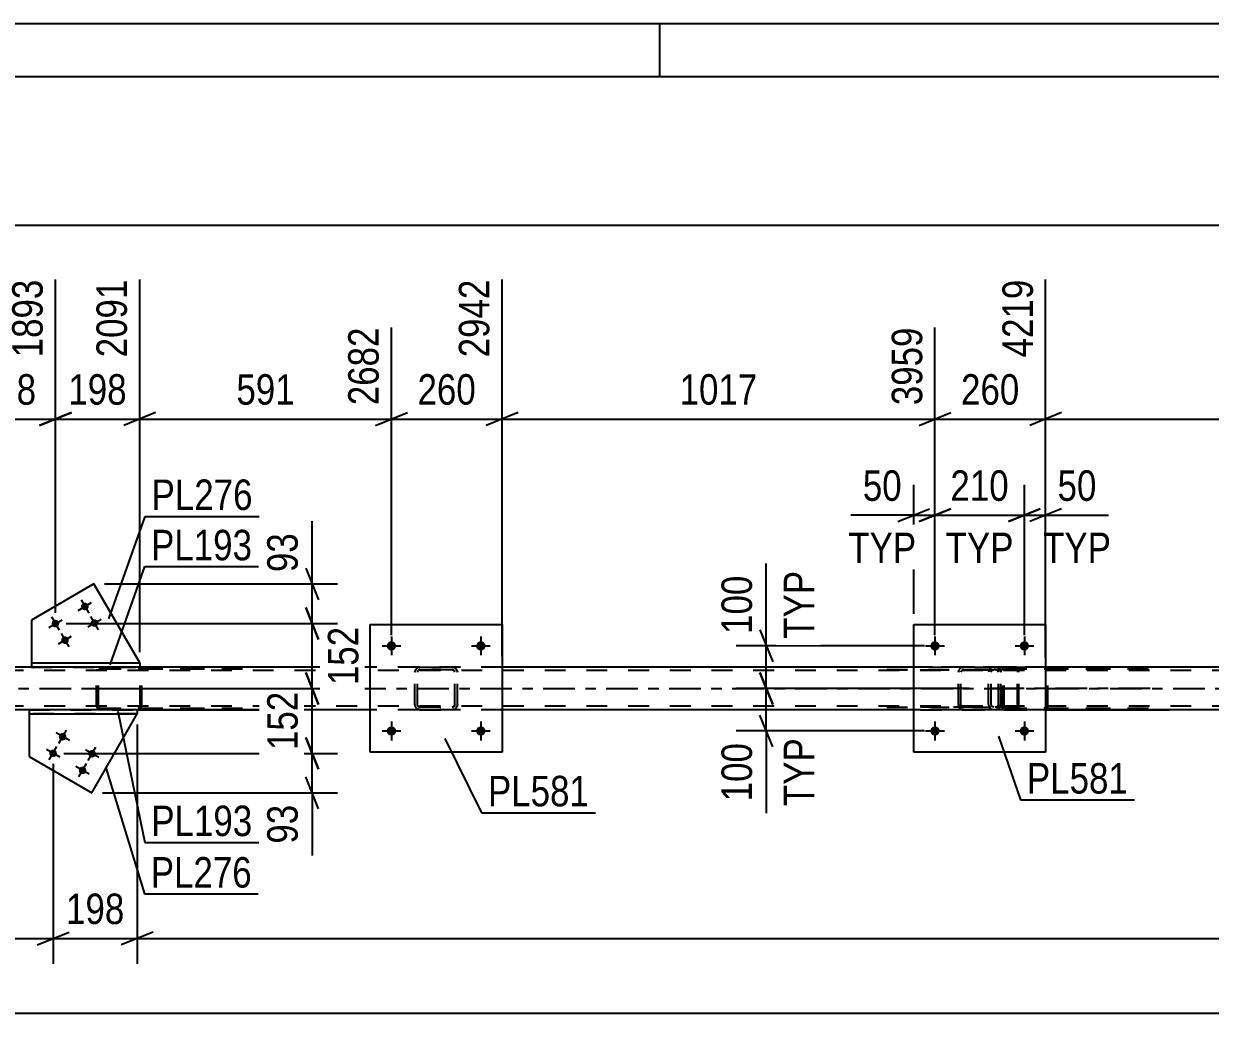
# Model space of a CAD drawing. Header units: millimetres. Extents: x -87 to 754, y -430 to 164.
# Drawn here: x 63.8 to 175.3, y 71.4 to 164.4 of the extents above; entities that cross this region are included whole.
import ezdxf

# ---------------------------------------------------------------- set-up
doc = ezdxf.new("R2010")
doc.units = ezdxf.units.MM
doc.linetypes.add('DXK_LINE_DOT2', pattern=[3.9198, 1.9599, -1.9599])
doc.linetypes.add('DXK_LINE_DOT3', pattern=[5.9187, 2.979, -0.9799, 0.9799, -0.9799])
doc.styles.add('Arial Narrow', font='ARIALN.TTF', dxfattribs={"height": 0.2})

# ---------------------------------------------------------------- blocks, each defined once
blk = doc.blocks.new('Unknown-814185698-1133')
at = {"color": 5, "linetype": 'Continuous'}
for p, q in [((753.57, 164.39), (-87.43, 164.39)), ((123.57, 159.39), (123.57, 164.39)), ((748.57, 159.39), (-82.43, 159.39))]:
    blk.add_line(p, q, dxfattribs=at)
blk = doc.blocks.new('Part-814185698-2680 - 2658')
at = {"color": 2, "linetype": 'Continuous'}
for p, q in [((96.35, 95.9), (96.35, 107.9)), ((96.35, 107.9), (108.75, 107.9)), ((108.75, 107.9), (108.75, 95.9)), ((108.75, 95.9), (96.35, 95.9))]:
    blk.add_line(p, q, dxfattribs=at)
blk = doc.blocks.new('Bolt-814185698-2752 - 2658')
at = {"linetype": 'Continuous'}
for points in [[(98.79, 105.9, -1), (97.91, 105.9, -1)], [(107.19, 105.9, -1), (106.31, 105.9, -1)]]:
    blk.add_hatch(color=1, dxfattribs=at).paths.add_polyline_path(points)
at = {"color": 1, "linetype": 'Continuous'}
for p, q in [((98.35, 106.78), (98.35, 105.02)), ((106.75, 106.78), (106.75, 105.02)), ((97.47, 105.9), (99.23, 105.9)), ((105.87, 105.9), (107.63, 105.9))]:
    blk.add_line(p, q, dxfattribs=at)
blk = doc.blocks.new('Part-814185698-2701 - 2658')
at = {"color": 7, "linetype": 'DXK_LINE_DOT2'}
for p, q in [((151.92, 103.86), (152.11, 103.9)), ((152.11, 103.9), (151.92, 103.86)), ((152.11, 103.9), (155.15, 103.9)), ((152.11, 103.9), (152.11, 103.9)), ((152.11, 103.9), (155.15, 103.9)), ((155.15, 103.9), (155.15, 103.9)), ((155.15, 103.9), (155.33, 103.86)), ((155.33, 103.86), (155.15, 103.9)), ((151.63, 103.42), (151.66, 103.6)), ((151.66, 103.6), (151.63, 103.42)), ((151.63, 100.38), (151.63, 103.42)), ((151.89, 103.51), (151.87, 103.42)), ((151.87, 100.38), (151.87, 103.42)), ((151.89, 103.51), (151.94, 103.59)), ((151.94, 103.59), (151.89, 103.51)), ((151.94, 103.59), (152.02, 103.64)), ((152.02, 103.64), (151.94, 103.59)), ((152.02, 103.64), (152.11, 103.66)), ((152.11, 103.66), (152.02, 103.64)), ((152.11, 103.66), (155.15, 103.66)), ((152.11, 103.66), (152.11, 103.66)), ((155.15, 103.66), (152.11, 103.66)), ((155.15, 103.66), (155.15, 103.66)), ((155.15, 103.66), (155.24, 103.64)), ((155.24, 103.64), (155.15, 103.66)), ((155.24, 103.64), (155.32, 103.59)), ((155.32, 103.59), (155.24, 103.64)), ((155.32, 103.59), (155.37, 103.51)), ((155.39, 103.42), (155.37, 103.51)), ((155.39, 100.38), (155.39, 103.42)), ((155.59, 103.6), (155.63, 103.42)), ((155.63, 103.42), (155.59, 103.6)), ((155.63, 100.38), (155.63, 103.42)), ((151.66, 100.2), (151.63, 100.38)), ((151.63, 100.38), (151.66, 100.2)), ((151.89, 100.29), (151.87, 100.38)), ((155.39, 100.38), (155.37, 100.29)), ((155.63, 100.38), (155.59, 100.2)), ((155.59, 100.2), (155.63, 100.38)), ((151.94, 100.21), (151.89, 100.29)), ((152.11, 99.9), (151.92, 99.94)), ((151.92, 99.94), (152.11, 99.9)), ((152.02, 100.16), (151.94, 100.21)), ((151.94, 100.21), (152.02, 100.16)), ((152.11, 100.14), (152.02, 100.16)), ((152.02, 100.16), (152.11, 100.14)), ((152.11, 100.14), (155.15, 100.14)), ((152.11, 100.14), (152.11, 100.14)), ((152.11, 100.14), (155.15, 100.14)), ((152.11, 99.9), (155.15, 99.9)), ((152.11, 99.9), (152.11, 99.9)), ((152.11, 99.9), (155.15, 99.9)), ((155.24, 100.16), (155.15, 100.14)), ((155.15, 100.14), (155.24, 100.16)), ((155.15, 100.14), (155.15, 100.14)), ((155.33, 99.94), (155.15, 99.9)), ((155.15, 99.9), (155.33, 99.94)), ((155.15, 99.9), (155.15, 99.9)), ((155.32, 100.21), (155.24, 100.16)), ((155.24, 100.16), (155.32, 100.21)), ((155.37, 100.29), (155.32, 100.21)), ((155.32, 100.21), (155.37, 100.29))]:
    blk.add_line(p, q, dxfattribs=at)
at = {"color": 7, "linetype": 'DXK_LINE_DOT3'}
blk.add_line((153.63, 101.9), (153.63, 101.9), dxfattribs=at)
at = {"color": 7, "linetype": 'DXK_LINE_DOT2'}
for centre, start, end in [((152.11, 103.42), 112.5001, 157.5001), ((152.11, 103.42), 112.5001, 157.5001), ((155.15, 103.42), 22.5001, 67.5001), ((155.15, 103.42), 22.5001, 67.5001), ((152.11, 100.38), 202.5001, 247.5001), ((152.11, 100.38), 202.5001, 247.5001), ((155.15, 100.38), 292.5001, 337.5001), ((155.15, 100.38), 292.5001, 337.5001)]:
    blk.add_arc(centre, 0.48, start, end, dxfattribs=at)
blk = doc.blocks.new('Part-814185698-2706 - 2658')
at = {"color": 2, "linetype": 'Continuous'}
for p, q in [((147.43, 95.9), (147.43, 107.9)), ((147.43, 107.9), (159.83, 107.9)), ((159.83, 107.9), (159.83, 95.9)), ((159.83, 95.9), (147.43, 95.9))]:
    blk.add_line(p, q, dxfattribs=at)
blk = doc.blocks.new('Part-814185698-2707 - 2658')
at = {"color": 7, "linetype": 'DXK_LINE_DOT2'}
for p, q in [((100.84, 103.86), (101.03, 103.9)), ((101.03, 103.9), (100.84, 103.86)), ((101.03, 103.9), (104.07, 103.9)), ((101.03, 103.9), (101.03, 103.9)), ((101.03, 103.9), (104.07, 103.9)), ((104.07, 103.9), (104.07, 103.9)), ((104.07, 103.9), (104.25, 103.86)), ((104.25, 103.86), (104.07, 103.9)), ((100.55, 103.42), (100.58, 103.6)), ((100.58, 103.6), (100.55, 103.42)), ((100.55, 100.38), (100.55, 103.42)), ((100.8, 103.51), (100.79, 103.42)), ((100.79, 100.38), (100.79, 103.42)), ((100.8, 103.51), (100.86, 103.59)), ((100.86, 103.59), (100.8, 103.51)), ((100.86, 103.59), (100.93, 103.64)), ((100.93, 103.64), (100.86, 103.59)), ((100.93, 103.64), (101.03, 103.66)), ((101.03, 103.66), (100.93, 103.64)), ((101.03, 103.66), (104.07, 103.66)), ((101.03, 103.66), (101.03, 103.66)), ((104.07, 103.66), (101.03, 103.66)), ((104.07, 103.66), (104.07, 103.66)), ((104.07, 103.66), (104.16, 103.64)), ((104.16, 103.64), (104.07, 103.66)), ((104.16, 103.64), (104.24, 103.59)), ((104.24, 103.59), (104.16, 103.64)), ((104.24, 103.59), (104.29, 103.51)), ((104.31, 103.42), (104.29, 103.51)), ((104.31, 100.38), (104.31, 103.42)), ((104.51, 103.6), (104.55, 103.42)), ((104.55, 103.42), (104.51, 103.6)), ((104.55, 100.38), (104.55, 103.42)), ((100.58, 100.2), (100.55, 100.38)), ((100.55, 100.38), (100.58, 100.2)), ((100.8, 100.29), (100.79, 100.38)), ((104.31, 100.38), (104.29, 100.29)), ((104.55, 100.38), (104.51, 100.2)), ((104.51, 100.2), (104.55, 100.38)), ((100.86, 100.21), (100.8, 100.29)), ((101.03, 99.9), (100.84, 99.94)), ((100.84, 99.94), (101.03, 99.9)), ((100.93, 100.16), (100.86, 100.21)), ((100.86, 100.21), (100.93, 100.16)), ((101.03, 100.14), (100.93, 100.16)), ((100.93, 100.16), (101.03, 100.14)), ((101.03, 100.14), (104.07, 100.14)), ((101.03, 100.14), (101.03, 100.14)), ((101.03, 100.14), (104.07, 100.14)), ((101.03, 99.9), (104.07, 99.9)), ((101.03, 99.9), (101.03, 99.9)), ((101.03, 99.9), (104.07, 99.9)), ((104.16, 100.16), (104.07, 100.14)), ((104.07, 100.14), (104.16, 100.16)), ((104.07, 100.14), (104.07, 100.14)), ((104.25, 99.94), (104.07, 99.9)), ((104.07, 99.9), (104.25, 99.94)), ((104.07, 99.9), (104.07, 99.9)), ((104.24, 100.21), (104.16, 100.16)), ((104.16, 100.16), (104.24, 100.21)), ((104.29, 100.29), (104.24, 100.21)), ((104.24, 100.21), (104.29, 100.29))]:
    blk.add_line(p, q, dxfattribs=at)
at = {"color": 7, "linetype": 'DXK_LINE_DOT3'}
blk.add_line((102.55, 101.9), (102.55, 101.9), dxfattribs=at)
at = {"color": 7, "linetype": 'DXK_LINE_DOT2'}
for centre, start, end in [((101.03, 103.42), 112.5001, 157.5001), ((101.03, 103.42), 112.5001, 157.5001), ((104.07, 103.42), 22.5001, 67.5001), ((104.07, 103.42), 22.5001, 67.5001), ((101.03, 100.38), 202.5001, 247.5001), ((101.03, 100.38), 202.5001, 247.5001), ((104.07, 100.38), 292.5001, 337.5001), ((104.07, 100.38), 292.5001, 337.5001)]:
    blk.add_arc(centre, 0.48, start, end, dxfattribs=at)
blk = doc.blocks.new('Bolt-814185698-2711 - 2658')
at = {"linetype": 'Continuous'}
for points in [[(149.87, 97.9, -1), (148.99, 97.9, -1)], [(158.27, 97.9, -1), (157.39, 97.9, -1)]]:
    blk.add_hatch(color=1, dxfattribs=at).paths.add_polyline_path(points)
at = {"color": 1, "linetype": 'Continuous'}
for p, q in [((149.43, 98.78), (149.43, 97.02)), ((157.83, 98.78), (157.83, 97.02)), ((148.55, 97.9), (150.31, 97.9)), ((156.95, 97.9), (158.71, 97.9))]:
    blk.add_line(p, q, dxfattribs=at)
blk = doc.blocks.new('Bolt-814185698-2712 - 2658')
at = {"linetype": 'Continuous'}
for points in [[(149.87, 105.9, -1), (148.99, 105.9, -1)], [(158.27, 105.9, -1), (157.39, 105.9, -1)]]:
    blk.add_hatch(color=1, dxfattribs=at).paths.add_polyline_path(points)
at = {"color": 1, "linetype": 'Continuous'}
for p, q in [((149.43, 106.78), (149.43, 105.02)), ((157.83, 106.78), (157.83, 105.02)), ((148.55, 105.9), (150.31, 105.9)), ((156.95, 105.9), (158.71, 105.9))]:
    blk.add_line(p, q, dxfattribs=at)
blk = doc.blocks.new('Bolt-814185698-2713 - 2658')
at = {"linetype": 'Continuous'}
for points in [[(98.79, 97.9, -1), (97.91, 97.9, -1)], [(107.19, 97.9, -1), (106.31, 97.9, -1)]]:
    blk.add_hatch(color=1, dxfattribs=at).paths.add_polyline_path(points)
at = {"color": 1, "linetype": 'Continuous'}
for p, q in [((98.35, 98.78), (98.35, 97.02)), ((106.75, 98.78), (106.75, 97.02)), ((97.47, 97.9), (99.23, 97.9)), ((105.87, 97.9), (107.63, 97.9))]:
    blk.add_line(p, q, dxfattribs=at)
blk = doc.blocks.new('Part-814185698-2862 - 2658')
at = {"color": 7, "linetype": 'DXK_LINE_DOT2'}
for p, q in [((156.11, 103.9), (155.98, 103.88)), ((155.99, 103.69), (156.05, 103.73)), ((156.05, 103.73), (156.11, 103.74)), ((156.11, 103.9), (159.69, 103.9)), ((156.11, 103.9), (167.87, 103.9)), ((156.11, 103.74), (167.87, 103.74)), ((156.11, 103.74), (159.69, 103.74)), ((159.69, 103.9), (171.44, 103.9)), ((159.82, 103.88), (159.69, 103.9)), ((159.69, 103.74), (171.44, 103.74)), ((159.69, 103.74), (159.75, 103.73)), ((159.75, 103.73), (159.81, 103.69)), ((160.03, 103.58), (160, 103.7)), ((155.8, 103.7), (155.77, 103.58)), ((155.77, 100.22), (155.77, 103.58)), ((155.94, 103.58), (155.96, 103.64)), ((155.94, 100.22), (155.94, 103.58)), ((155.96, 103.64), (155.99, 103.69)), ((159.81, 103.69), (159.85, 103.64)), ((159.85, 103.64), (159.86, 103.58)), ((159.86, 100.22), (159.86, 103.58)), ((160.03, 100.22), (160.03, 103.58)), ((155.77, 100.22), (155.8, 100.1)), ((155.96, 100.16), (155.94, 100.22)), ((155.99, 100.11), (155.96, 100.16)), ((155.98, 99.93), (156.11, 99.9)), ((156.05, 100.07), (155.99, 100.11)), ((156.11, 100.06), (156.05, 100.07)), ((156.11, 100.06), (167.87, 100.06)), ((156.11, 100.06), (159.69, 100.06)), ((159.83, 99.9), (156.11, 99.9)), ((156.11, 99.9), (167.87, 99.9)), ((159.75, 100.07), (159.69, 100.06)), ((159.69, 100.06), (171.44, 100.06)), ((159.69, 99.9), (159.82, 99.93)), ((159.81, 100.11), (159.75, 100.07)), ((159.85, 100.16), (159.81, 100.11)), ((159.86, 100.22), (159.85, 100.16)), ((160, 100.1), (160.03, 100.22))]:
    blk.add_line(p, q, dxfattribs=at)
at = {"color": 7, "linetype": 'DXK_LINE_DOT3'}
blk.add_line((169.65, 101.9), (154.48, 101.9), dxfattribs=at)
at = {"color": 2, "linetype": 'Continuous'}
blk.add_line((159.83, 99.9), (171.44, 99.9), dxfattribs=at)
at = {"color": 7, "linetype": 'DXK_LINE_DOT2'}
for centre, start, end in [((156.1, 103.57), 110.7585, 155.6802), ((156.1, 100.23), 204.3201, 249.2418), ((159.7, 100.23), 290.7585, 335.6802)]:
    blk.add_arc(centre, 0.331, start, end, dxfattribs=at)
blk = doc.blocks.new('Part-814185698-2781 - 2658')
at = {"color": 2, "linetype": 'Continuous'}
for p, q in [((64.51, 103.9), (57.67, 103.9)), ((96.35, 103.9), (74.69, 103.9)), ((147.43, 103.9), (108.75, 103.9)), ((198.51, 103.9), (159.83, 103.9)), ((64.29, 99.9), (57.67, 99.9)), ((96.35, 99.9), (74.46, 99.9)), ((147.43, 99.9), (108.75, 99.9)), ((198.51, 99.9), (159.83, 99.9))]:
    blk.add_line(p, q, dxfattribs=at)
at = {"color": 7, "linetype": 'DXK_LINE_DOT2'}
for p, q in [((74.69, 103.9), (64.51, 103.9)), ((108.75, 103.9), (96.35, 103.9)), ((159.83, 103.9), (147.43, 103.9)), ((639.97, 103.58), (35.67, 103.58)), ((639.97, 100.22), (35.67, 100.22)), ((74.46, 99.9), (64.29, 99.9)), ((108.75, 99.9), (96.35, 99.9)), ((159.83, 99.9), (147.43, 99.9))]:
    blk.add_line(p, q, dxfattribs=at)
at = {"color": 7, "linetype": 'DXK_LINE_DOT3'}
blk.add_line((35.67, 101.9), (639.97, 101.9), dxfattribs=at)
blk = doc.blocks.new('Part-814185698-2855 - 2658')
at = {"color": 7, "linetype": 'DXK_LINE_DOT2'}
for p, q in [((70.98, 103.9), (70.85, 103.88)), ((70.86, 103.69), (70.89, 103.71)), ((70.89, 103.71), (70.91, 103.73)), ((70.91, 103.73), (70.98, 103.74)), ((70.98, 103.9), (74.56, 103.9)), ((70.98, 103.9), (82.73, 103.9)), ((70.98, 103.74), (82.73, 103.74)), ((70.98, 103.74), (74.56, 103.74)), ((74.56, 103.9), (86.31, 103.9)), ((74.69, 103.88), (74.56, 103.9)), ((74.56, 103.74), (86.31, 103.74)), ((74.56, 103.74), (74.62, 103.73)), ((74.62, 103.73), (74.68, 103.69)), ((70.67, 103.7), (70.64, 103.58)), ((70.64, 100.22), (70.64, 103.58)), ((70.81, 103.58), (70.82, 103.64)), ((70.81, 100.22), (70.81, 103.58)), ((70.82, 103.64), (70.86, 103.69)), ((74.68, 103.69), (74.71, 103.64)), ((74.71, 103.64), (74.73, 103.58)), ((74.73, 100.22), (74.73, 103.58)), ((74.9, 103.58), (74.87, 103.7)), ((74.9, 100.22), (74.9, 103.58)), ((70.64, 100.22), (70.67, 100.1)), ((70.82, 100.16), (70.81, 100.22)), ((70.86, 100.11), (70.82, 100.16)), ((70.85, 99.93), (70.98, 99.9)), ((70.86, 100.11), (70.89, 100.09)), ((70.89, 100.09), (70.91, 100.07)), ((70.91, 100.07), (70.98, 100.06)), ((70.98, 100.06), (82.73, 100.06)), ((70.98, 100.06), (74.56, 100.06)), ((74.46, 99.9), (70.98, 99.9)), ((82.73, 99.9), (70.98, 99.9)), ((74.62, 100.07), (74.56, 100.06)), ((74.56, 100.06), (86.31, 100.06)), ((74.56, 99.9), (74.69, 99.93)), ((74.68, 100.11), (74.62, 100.07)), ((74.71, 100.16), (74.68, 100.11)), ((74.73, 100.22), (74.71, 100.16)), ((74.87, 100.1), (74.9, 100.22))]:
    blk.add_line(p, q, dxfattribs=at)
at = {"color": 2, "linetype": 'Continuous'}
for q in [(74.46, 99.9), (86.31, 99.9)]:
    blk.add_line((74.56, 99.9), q, dxfattribs=at)
at = {"color": 7, "linetype": 'DXK_LINE_DOT2'}
for centre, start, end in [((74.57, 103.57), 24.3201, 69.2418), ((70.97, 100.23), 204.3201, 249.2418), ((74.57, 100.23), 290.7585, 335.6802)]:
    blk.add_arc(centre, 0.331, start, end, dxfattribs=at)
blk = doc.blocks.new('Bolt-814185698-2891 - 2658')
at = {"linetype": 'Continuous'}
for points in [[(69.85, 109.79, -1), (69.23, 109.42, -1)], [(67.08, 108.18, -1), (66.46, 107.82, -1)], [(70.75, 108.23, -1), (70.13, 107.87, -1)], [(67.98, 106.62, -1), (67.36, 106.26, -1)]]:
    blk.add_hatch(color=1, dxfattribs=at).paths.add_polyline_path(points)
at = {"color": 1, "linetype": 'Continuous'}
for p, q in [((68.91, 109.24), (70.16, 109.97)), ((69.18, 110.23), (69.9, 108.98)), ((66.15, 107.64), (67.39, 108.36)), ((66.41, 108.62), (67.13, 107.38)), ((69.82, 107.69), (71.06, 108.41)), ((70.08, 108.67), (70.8, 107.42)), ((67.31, 107.07), (68.03, 105.82)), ((67.05, 106.08), (68.29, 106.8))]:
    blk.add_line(p, q, dxfattribs=at)
blk = doc.blocks.new('Part-814185698-2906 - 2658')
at = {"color": 2, "linetype": 'Continuous'}
for p, q in [((64.51, 104.3), (74.69, 104.3)), ((64.51, 104.3), (64.51, 103.9)), ((64.51, 103.9), (64.51, 103.9)), ((74.69, 103.9), (64.51, 103.9)), ((74.69, 104.3), (74.69, 103.9)), ((74.69, 103.9), (74.69, 103.9))]:
    blk.add_line(p, q, dxfattribs=at)
at = {"color": 7, "linetype": 'DXK_LINE_DOT2'}
for p, q in [((64.51, 104.3), (74.69, 104.3)), ((64.51, 103.9), (74.69, 103.9))]:
    blk.add_line(p, q, dxfattribs=at)
blk = doc.blocks.new('Part-814185698-2921 - 2658')
at = {"color": 2, "linetype": 'Continuous'}
for p, q in [((70.39, 111.72), (64.51, 108.31)), ((74.69, 104.3), (70.39, 111.72)), ((64.51, 108.31), (64.51, 104.3))]:
    blk.add_line(p, q, dxfattribs=at)
at = {"color": 7, "linetype": 'DXK_LINE_DOT2'}
blk.add_line((64.51, 104.3), (74.69, 104.3), dxfattribs=at)
blk = doc.blocks.new('Bolt-814185698-2922 - 2658')
at = {"linetype": 'Continuous'}
for points in [[(67.14, 97.54, -1), (67.76, 97.18, -1)], [(66.24, 95.98, -1), (66.86, 95.62, -1)], [(69.91, 95.94, -1), (70.53, 95.58, -1)], [(69.01, 94.38, -1), (69.63, 94.02, -1)]]:
    blk.add_hatch(color=1, dxfattribs=at).paths.add_polyline_path(points)
at = {"color": 1, "linetype": 'Continuous'}
for p, q in [((68.08, 97), (66.83, 97.72)), ((67.09, 96.74), (67.81, 97.99)), ((67.17, 95.44), (65.93, 96.16)), ((66.19, 95.18), (66.91, 96.43)), ((70.85, 95.4), (69.6, 96.12)), ((69.86, 95.14), (70.58, 96.38)), ((68.96, 93.58), (69.68, 94.83)), ((69.94, 93.84), (68.7, 94.56))]:
    blk.add_line(p, q, dxfattribs=at)
blk = doc.blocks.new('Part-814185698-2937 - 2658')
at = {"color": 2, "linetype": 'Continuous'}
for p, q in [((74.46, 99.9), (64.29, 99.9)), ((64.29, 99.9), (64.29, 99.9)), ((64.29, 99.9), (64.29, 99.5)), ((64.29, 99.5), (74.46, 99.5)), ((74.46, 99.9), (74.46, 99.9)), ((74.46, 99.9), (74.46, 99.5))]:
    blk.add_line(p, q, dxfattribs=at)
at = {"color": 7, "linetype": 'DXK_LINE_DOT2'}
for p, q in [((64.29, 99.9), (74.46, 99.9)), ((74.46, 99.5), (64.29, 99.5)), ((64.29, 99.5), (64.29, 99.5)), ((74.46, 99.5), (74.46, 99.5))]:
    blk.add_line(p, q, dxfattribs=at)
blk = doc.blocks.new('Part-814185698-2952 - 2658')
at = {"color": 2, "linetype": 'Continuous'}
for p, q in [((64.29, 99.5), (64.29, 95.49)), ((70.18, 92.09), (74.46, 99.5)), ((64.29, 95.49), (70.18, 92.09))]:
    blk.add_line(p, q, dxfattribs=at)
at = {"color": 7, "linetype": 'DXK_LINE_DOT2'}
blk.add_line((74.46, 99.5), (64.29, 99.5), dxfattribs=at)
blk = doc.blocks.new('Part-814185698-2958 - 2658')
at = {"color": 7, "linetype": 'DXK_LINE_DOT2'}
for p, q in [((144.89, 103.9), (154.96, 103.9)), ((157.05, 103.9), (148.08, 103.9)), ((154.96, 103.9), (154.77, 103.86)), ((154.96, 103.9), (157.05, 103.9)), ((155.77, 103.9), (155.77, 103.66)), ((157.15, 103.86), (157.05, 103.9)), ((157.24, 103.76), (157.15, 103.86)), ((157.3, 103.6), (157.24, 103.76)), ((144.89, 103.66), (154.96, 103.66)), ((148.08, 103.66), (157.05, 103.66)), ((154.48, 103.56), (154.46, 103.42)), ((154.46, 100.38), (154.46, 103.42)), ((154.49, 103.6), (154.48, 103.56)), ((154.71, 103.42), (154.73, 103.51)), ((154.71, 100.38), (154.71, 103.42)), ((154.73, 103.51), (154.78, 103.59)), ((154.78, 103.59), (154.86, 103.64)), ((154.86, 103.64), (154.96, 103.66)), ((157.05, 103.66), (154.96, 103.66)), ((157.05, 103.66), (157.1, 103.64)), ((157.1, 103.64), (157.15, 103.59)), ((157.15, 103.59), (157.17, 103.51)), ((157.17, 103.51), (157.18, 103.42)), ((157.18, 100.38), (157.18, 103.42)), ((157.32, 103.42), (157.3, 103.6)), ((157.32, 100.38), (157.32, 103.42)), ((154.46, 100.38), (154.49, 100.2)), ((154.73, 100.29), (154.71, 100.38)), ((157.18, 100.38), (157.17, 100.29)), ((157.3, 100.2), (157.32, 100.38)), ((144.89, 100.14), (155.77, 100.14)), ((154.96, 99.9), (147.43, 99.9)), ((157.05, 100.14), (148.08, 100.14)), ((148.08, 99.9), (157.05, 99.9)), ((154.78, 100.21), (154.73, 100.29)), ((154.77, 99.94), (154.96, 99.9)), ((154.86, 100.16), (154.78, 100.21)), ((154.96, 100.14), (154.86, 100.16)), ((157.05, 99.9), (154.96, 99.9)), ((155.77, 99.9), (155.77, 100.14)), ((155.77, 100.14), (157.05, 100.14)), ((157.1, 100.16), (157.05, 100.14)), ((157.05, 99.9), (157.15, 99.94)), ((157.15, 100.21), (157.1, 100.16)), ((157.17, 100.29), (157.15, 100.21)), ((157.15, 99.94), (157.24, 100.04)), ((157.24, 100.04), (157.3, 100.2))]:
    blk.add_line(p, q, dxfattribs=at)
at = {"color": 2, "linetype": 'Continuous'}
blk.add_line((147.43, 99.9), (144.89, 99.9), dxfattribs=at)
at = {"color": 7, "linetype": 'DXK_LINE_DOT2'}
for centre, start, end in [((154.94, 103.41), 111.1942, 156.1507), ((154.94, 100.4), 203.8496, 248.806)]:
    blk.add_arc(centre, 0.492, start, end, dxfattribs=at)
blk = doc.blocks.new('StraightDimension-814185698-3009 - 2658')
at = {"color": 7, "linetype": 'Continuous'}
blk.add_line((10.44, 71.36), (639.97, 71.36), dxfattribs=at)
blk = doc.blocks.new('StraightDimension-814185698-3136 - 2658')
at = {"color": 7, "linetype": 'Continuous'}
for p, q in [((10.44, 98.9), (10.44, 76)), ((66.55, 94.8), (66.55, 76)), ((11.94, 79), (8.94, 77.8)), ((10.44, 78.4), (66.55, 78.4)), ((65.05, 77.8), (68.05, 79))]:
    blk.add_line(p, q, dxfattribs=at)
at = {"color": 0}
blk.add_wipeout([(42.75, 79.15), (42.75, 83.35), (34.24, 83.35), (34.24, 79.15)], dxfattribs=at)
at = {"color": 3, "style": 'Arial Narrow'}
blk.add_text('1887', height=2.863, dxfattribs=at).set_placement((34.84, 79.75))
blk = doc.blocks.new('StraightDimension-814185698-3051 - 2658')
at = {"color": 7, "linetype": 'Continuous'}
for p, q in [((132.98, 103.4), (134.18, 100.4)), ((152.63, 101.9), (130.73, 101.9)), ((133.58, 97.9), (133.58, 101.9)), ((134.18, 96.4), (132.98, 99.4)), ((148.43, 97.9), (130.73, 97.9)), ((133.58, 97.9), (133.58, 90.17)), ((133.58, 97.9), (133.58, 90.17))]:
    blk.add_line(p, q, dxfattribs=at)
at = {"color": 0}
blk.add_wipeout([(132.83, 97.38), (128.63, 97.38), (128.63, 90.69), (132.83, 90.69)], dxfattribs=at)
at = {"color": 0, "linetype": 'Continuous'}
blk.add_wipeout([(138.68, 97.83), (134.48, 97.83), (134.48, 90.24), (138.68, 90.24)], dxfattribs=at)
at = {"color": 3, "linetype": 'Continuous', "style": 'Arial Narrow'}
blk.add_text('TYP', height=2.863, rotation=90.0002, dxfattribs=at).set_placement((138.08, 90.84))
at = {"color": 3, "style": 'Arial Narrow'}
blk.add_text('100', height=2.863, rotation=90.0002, dxfattribs=at).set_placement((132.23, 91.29))
blk = doc.blocks.new('StraightDimension-814185698-3066 - 2658')
at = {"color": 7, "linetype": 'Continuous'}
for p, q in [((133.58, 105.9), (133.58, 113.64)), ((133.58, 105.9), (133.58, 113.64)), ((132.98, 107.4), (134.18, 104.4)), ((148.43, 105.9), (130.73, 105.9)), ((133.58, 101.9), (133.58, 105.9)), ((134.18, 100.4), (132.98, 103.4)), ((152.63, 101.9), (130.73, 101.9))]:
    blk.add_line(p, q, dxfattribs=at)
at = {"color": 0}
blk.add_wipeout([(132.83, 113.11), (128.63, 113.11), (128.63, 106.43), (132.83, 106.43)], dxfattribs=at)
at = {"color": 0, "linetype": 'Continuous'}
blk.add_wipeout([(138.68, 113.56), (134.48, 113.56), (134.48, 105.97), (138.68, 105.97)], dxfattribs=at)
at = {"color": 3, "linetype": 'Continuous', "style": 'Arial Narrow'}
blk.add_text('TYP', height=2.863, rotation=90.0002, dxfattribs=at).set_placement((138.08, 106.57))
at = {"color": 3, "style": 'Arial Narrow'}
blk.add_text('100', height=2.863, rotation=90.0002, dxfattribs=at).set_placement((132.23, 107.03))
blk = doc.blocks.new('StraightDimension-814185698-3082 - 2658')
at = {"color": 7, "linetype": 'Continuous'}
for p, q in [((157.83, 106.9), (157.83, 121.04)), ((159.83, 108.9), (159.83, 121.04)), ((156.33, 117.59), (159.33, 118.79)), ((161.33, 118.79), (158.33, 117.59)), ((157.83, 118.19), (159.83, 118.19)), ((159.83, 118.19), (165.73, 118.19)), ((159.83, 118.19), (165.73, 118.19))]:
    blk.add_line(p, q, dxfattribs=at)
at = {"color": 0}
blk.add_wipeout([(165.21, 118.94), (165.21, 123.14), (160.35, 123.14), (160.35, 118.94)], dxfattribs=at)
at = {"color": 0, "linetype": 'Continuous'}
blk.add_wipeout([(166.57, 113.09), (166.57, 117.29), (158.99, 117.29), (158.99, 113.09)], dxfattribs=at)
at = {"color": 3, "style": 'Arial Narrow'}
blk.add_text('50', height=2.863, dxfattribs=at).set_placement((160.95, 119.54))
at = {"color": 3, "linetype": 'Continuous', "style": 'Arial Narrow'}
blk.add_text('TYP', height=2.863, dxfattribs=at).set_placement((159.59, 113.69))
blk = doc.blocks.new('StraightDimension-814185698-3095 - 2658')
at = {"color": 7, "linetype": 'Continuous'}
for p, q in [((149.43, 106.9), (149.43, 121.04)), ((157.83, 106.9), (157.83, 121.04)), ((147.93, 117.59), (150.93, 118.79)), ((159.33, 118.79), (156.33, 117.59)), ((149.43, 118.19), (157.83, 118.19))]:
    blk.add_line(p, q, dxfattribs=at)
at = {"color": 0}
blk.add_wipeout([(156.97, 118.94), (156.97, 123.14), (150.28, 123.14), (150.28, 118.94)], dxfattribs=at)
at = {"color": 0, "linetype": 'Continuous'}
blk.add_wipeout([(157.42, 113.09), (157.42, 117.29), (149.83, 117.29), (149.83, 113.09)], dxfattribs=at)
at = {"color": 3, "style": 'Arial Narrow'}
blk.add_text('210', height=2.863, dxfattribs=at).set_placement((150.88, 119.54))
at = {"color": 3, "linetype": 'Continuous', "style": 'Arial Narrow'}
blk.add_text('TYP', height=2.863, dxfattribs=at).set_placement((150.43, 113.69))
blk = doc.blocks.new('StraightDimension-814185698-3111 - 2658')
at = {"color": 7, "linetype": 'Continuous'}
for p, q in [((147.43, 108.9), (147.43, 121.04)), ((149.43, 106.9), (149.43, 121.04)), ((145.93, 117.59), (148.93, 118.79)), ((150.93, 118.79), (147.93, 117.59)), ((147.43, 118.19), (141.52, 118.19)), ((147.43, 118.19), (141.52, 118.19)), ((147.43, 118.19), (149.43, 118.19))]:
    blk.add_line(p, q, dxfattribs=at)
at = {"color": 0}
blk.add_wipeout([(146.9, 118.94), (146.9, 123.14), (142.05, 123.14), (142.05, 118.94)], dxfattribs=at)
at = {"color": 0, "linetype": 'Continuous'}
blk.add_wipeout([(148.27, 113.09), (148.27, 117.29), (140.68, 117.29), (140.68, 113.09)], dxfattribs=at)
at = {"color": 3, "style": 'Arial Narrow'}
blk.add_text('50', height=2.863, dxfattribs=at).set_placement((142.65, 119.54))
at = {"color": 3, "linetype": 'Continuous', "style": 'Arial Narrow'}
blk.add_text('TYP', height=2.863, dxfattribs=at).set_placement((141.28, 113.69))
blk = doc.blocks.new('StraightDimension-814185698-3125 - 2658')
at = {"color": 7, "linetype": 'Continuous'}
blk.add_line((9.79, 145.44), (640.61, 145.44), dxfattribs=at)
blk = doc.blocks.new('StraightDimension-814185698-3142 - 2658')
at = {"color": 7, "linetype": 'Continuous'}
for p, q in [((74.46, 98.5), (74.46, 76)), ((66.55, 94.8), (66.55, 76)), ((65.05, 77.8), (68.05, 79)), ((66.55, 78.4), (74.46, 78.4)), ((75.96, 79), (72.96, 77.8))]:
    blk.add_line(p, q, dxfattribs=at)
at = {"color": 0}
blk.add_wipeout([(73.85, 79.15), (73.85, 83.35), (67.17, 83.35), (67.17, 79.15)], dxfattribs=at)
at = {"color": 3, "style": 'Arial Narrow'}
blk.add_text('198', height=2.863, dxfattribs=at).set_placement((67.77, 79.75))
blk = doc.blocks.new('StraightDimension-814185698-3148 - 2658')
at = {"color": 7, "linetype": 'Continuous'}
for p, q in [((74.46, 98.5), (74.46, 76)), ((75.96, 79), (72.96, 77.8)), ((74.46, 78.4), (639.97, 78.4))]:
    blk.add_line(p, q, dxfattribs=at)
blk = doc.blocks.new('StraightDimension-814185698-3153 - 2658')
at = {"color": 7, "linetype": 'Continuous'}
for p, q in [((90.29, 97.3), (91.49, 94.3)), ((67.55, 95.8), (93.29, 95.8)), ((90.89, 92.09), (90.89, 95.8)), ((91.49, 90.59), (90.29, 93.59)), ((71.18, 92.09), (93.29, 92.09)), ((90.89, 92.09), (90.89, 86.18)), ((90.89, 92.09), (90.89, 86.18))]:
    blk.add_line(p, q, dxfattribs=at)
at = {"color": 0}
blk.add_wipeout([(90.14, 91.56), (85.94, 91.56), (85.94, 86.71), (90.14, 86.71)], dxfattribs=at)
at = {"color": 3, "style": 'Arial Narrow'}
blk.add_text('93', height=2.863, rotation=90.0002, dxfattribs=at).set_placement((89.54, 87.31))
blk = doc.blocks.new('StraightDimension-814185698-3164 - 2658')
at = {"color": 7, "linetype": 'Continuous'}
for p, q in [((90.29, 103.4), (91.49, 100.4)), ((69.46, 101.9), (93.29, 101.9)), ((90.89, 95.8), (90.89, 101.9)), ((91.49, 94.3), (90.29, 97.3)), ((67.55, 95.8), (93.29, 95.8))]:
    blk.add_line(p, q, dxfattribs=at)
at = {"color": 0}
blk.add_wipeout([(90.14, 102.19), (85.94, 102.19), (85.94, 95.51), (90.14, 95.51)], dxfattribs=at)
at = {"color": 3, "style": 'Arial Narrow'}
blk.add_text('152', height=2.863, rotation=90.0002, dxfattribs=at).set_placement((89.54, 96.11))
blk = doc.blocks.new('StraightDimension-814185698-3177 - 2658')
at = {"color": 7, "linetype": 'Continuous'}
for p, q in [((90.29, 109.5), (91.49, 106.5)), ((67.77, 108), (93.74, 108)), ((90.89, 101.9), (90.89, 108)), ((91.49, 100.4), (90.29, 103.4)), ((69.46, 101.9), (93.74, 101.9))]:
    blk.add_line(p, q, dxfattribs=at)
at = {"color": 0}
blk.add_wipeout([(95.84, 108.29), (91.64, 108.29), (91.64, 101.61), (95.84, 101.61)], dxfattribs=at)
at = {"color": 3, "style": 'Arial Narrow'}
blk.add_text('152', height=2.863, rotation=90.0002, dxfattribs=at).set_placement((95.24, 102.21))
blk = doc.blocks.new('StraightDimension-814185698-3190 - 2658')
at = {"color": 7, "linetype": 'Continuous'}
for p, q in [((90.89, 111.72), (90.89, 117.62)), ((90.89, 111.72), (90.89, 117.62)), ((90.29, 113.22), (91.49, 110.22)), ((71.39, 111.72), (93.29, 111.72)), ((90.89, 108), (90.89, 111.72)), ((91.49, 106.5), (90.29, 109.5)), ((67.77, 108), (93.29, 108))]:
    blk.add_line(p, q, dxfattribs=at)
at = {"color": 0}
blk.add_wipeout([(90.14, 117.1), (85.94, 117.1), (85.94, 112.24), (90.14, 112.24)], dxfattribs=at)
at = {"color": 3, "style": 'Arial Narrow'}
blk.add_text('93', height=2.863, rotation=90.0002, dxfattribs=at).set_placement((89.54, 112.84))
blk = doc.blocks.new('StraightDimension-814185698-3412 - 2658')
at = {"color": 7, "linetype": 'Continuous'}
for p, q in [((57.67, 104.9), (57.67, 140.34)), ((66.77, 109), (66.77, 140.34)), ((56.17, 126.63), (59.17, 127.83)), ((57.67, 127.23), (66.77, 127.23)), ((68.27, 127.83), (65.27, 126.63))]:
    blk.add_line(p, q, dxfattribs=at)
at = {"color": 0}
blk.add_wipeout([(65.56, 127.98), (65.56, 132.18), (58.88, 132.18), (58.88, 127.98)], dxfattribs=at)
at = {"color": 3, "style": 'Arial Narrow'}
blk.add_text('228', height=2.863, dxfattribs=at).set_placement((59.48, 128.58))
at = {"color": 0, "linetype": 'Continuous'}
blk.add_wipeout([(66.17, 140.94), (61.97, 140.94), (61.97, 132.43), (66.17, 132.43)], dxfattribs=at)
at = {"color": 3, "linetype": 'Continuous', "style": 'Arial Narrow'}
blk.add_text('1893', height=2.863, rotation=90.0002, dxfattribs=at).set_placement((65.57, 133.03))
blk = doc.blocks.new('StraightDimension-814185698-3426 - 2658')
at = {"color": 7, "linetype": 'Continuous'}
for p, q in [((66.77, 109), (66.77, 140.34)), ((74.69, 105.3), (74.69, 140.34)), ((65.27, 126.63), (68.27, 127.83)), ((66.77, 127.23), (74.69, 127.23)), ((76.19, 127.83), (73.19, 126.63))]:
    blk.add_line(p, q, dxfattribs=at)
at = {"color": 0}
blk.add_wipeout([(74.07, 127.98), (74.07, 132.18), (67.39, 132.18), (67.39, 127.98)], dxfattribs=at)
at = {"color": 3, "style": 'Arial Narrow'}
blk.add_text('198', height=2.863, dxfattribs=at).set_placement((67.99, 128.58))
at = {"color": 0, "linetype": 'Continuous'}
blk.add_wipeout([(74.09, 140.94), (69.89, 140.94), (69.89, 132.43), (74.09, 132.43)], dxfattribs=at)
at = {"color": 3, "linetype": 'Continuous', "style": 'Arial Narrow'}
blk.add_text('2091', height=2.863, rotation=90.0002, dxfattribs=at).set_placement((73.49, 133.03))
blk = doc.blocks.new('StraightDimension-814185698-3432 - 2658')
at = {"color": 7, "linetype": 'Continuous'}
for p, q in [((74.69, 105.3), (74.69, 140.34)), ((98.35, 106.9), (98.35, 135.84)), ((76.19, 127.83), (73.19, 126.63)), ((74.69, 127.23), (98.35, 127.23)), ((96.85, 126.63), (99.85, 127.83))]:
    blk.add_line(p, q, dxfattribs=at)
at = {"color": 0}
blk.add_wipeout([(89.86, 127.98), (89.86, 132.18), (83.18, 132.18), (83.18, 127.98)], dxfattribs=at)
at = {"color": 3, "style": 'Arial Narrow'}
blk.add_text('591', height=2.863, dxfattribs=at).set_placement((83.78, 128.58))
at = {"color": 0, "linetype": 'Continuous'}
blk.add_wipeout([(97.75, 136.44), (93.55, 136.44), (93.55, 127.93), (97.75, 127.93)], dxfattribs=at)
at = {"color": 3, "linetype": 'Continuous', "style": 'Arial Narrow'}
blk.add_text('2682', height=2.863, rotation=90.0002, dxfattribs=at).set_placement((97.15, 128.53))
blk = doc.blocks.new('StraightDimension-814185698-3441 - 2658')
at = {"color": 7, "linetype": 'Continuous'}
for p, q in [((108.75, 104.9), (108.75, 140.34)), ((98.35, 106.9), (98.35, 135.84)), ((96.85, 126.63), (99.85, 127.83)), ((98.35, 127.23), (108.75, 127.23)), ((110.25, 127.83), (107.25, 126.63))]:
    blk.add_line(p, q, dxfattribs=at)
at = {"color": 0}
blk.add_wipeout([(106.89, 127.98), (106.89, 132.18), (100.2, 132.18), (100.2, 127.98)], dxfattribs=at)
at = {"color": 3, "style": 'Arial Narrow'}
blk.add_text('260', height=2.863, dxfattribs=at).set_placement((100.8, 128.58))
at = {"color": 0, "linetype": 'Continuous'}
blk.add_wipeout([(108.15, 140.94), (103.95, 140.94), (103.95, 132.43), (108.15, 132.43)], dxfattribs=at)
at = {"color": 3, "linetype": 'Continuous', "style": 'Arial Narrow'}
blk.add_text('2942', height=2.863, rotation=90.0002, dxfattribs=at).set_placement((107.55, 133.03))
blk = doc.blocks.new('StraightDimension-814185698-3459 - 2658')
at = {"color": 7, "linetype": 'Continuous'}
for p, q in [((108.75, 104.9), (108.75, 140.34)), ((149.43, 106.9), (149.43, 135.84)), ((110.25, 127.83), (107.25, 126.63)), ((108.75, 127.23), (149.43, 127.23)), ((147.93, 126.63), (150.93, 127.83))]:
    blk.add_line(p, q, dxfattribs=at)
at = {"color": 0}
blk.add_wipeout([(133.34, 127.98), (133.34, 132.18), (124.83, 132.18), (124.83, 127.98)], dxfattribs=at)
at = {"color": 3, "style": 'Arial Narrow'}
blk.add_text('1017', height=2.863, dxfattribs=at).set_placement((125.43, 128.58))
at = {"color": 0, "linetype": 'Continuous'}
blk.add_wipeout([(148.83, 136.44), (144.63, 136.44), (144.63, 127.93), (148.83, 127.93)], dxfattribs=at)
at = {"color": 3, "linetype": 'Continuous', "style": 'Arial Narrow'}
blk.add_text('3959', height=2.863, rotation=90.0002, dxfattribs=at).set_placement((148.23, 128.53))
blk = doc.blocks.new('StraightDimension-814185698-3477 - 2658')
at = {"color": 7, "linetype": 'Continuous'}
for p, q in [((159.83, 104.81), (159.83, 140.34)), ((149.43, 106.9), (149.43, 135.84)), ((147.93, 126.63), (150.93, 127.83)), ((149.43, 127.23), (159.83, 127.23)), ((161.33, 127.83), (158.33, 126.63))]:
    blk.add_line(p, q, dxfattribs=at)
at = {"color": 0}
blk.add_wipeout([(157.97, 127.98), (157.97, 132.18), (151.28, 132.18), (151.28, 127.98)], dxfattribs=at)
at = {"color": 3, "style": 'Arial Narrow'}
blk.add_text('260', height=2.863, dxfattribs=at).set_placement((151.88, 128.58))
at = {"color": 0, "linetype": 'Continuous'}
blk.add_wipeout([(159.23, 140.94), (155.03, 140.94), (155.03, 132.43), (159.23, 132.43)], dxfattribs=at)
at = {"color": 3, "linetype": 'Continuous', "style": 'Arial Narrow'}
blk.add_text('4219', height=2.863, rotation=90.0002, dxfattribs=at).set_placement((158.63, 133.03))
blk = doc.blocks.new('StraightDimension-814185698-3488 - 2658')
at = {"color": 7, "linetype": 'Continuous'}
for p, q in [((159.83, 104.81), (159.83, 140.34)), ((200.51, 106.9), (200.51, 135.84)), ((161.33, 127.83), (158.33, 126.63)), ((159.83, 127.23), (200.51, 127.23)), ((199.01, 126.63), (202.01, 127.83))]:
    blk.add_line(p, q, dxfattribs=at)
at = {"color": 0}
blk.add_wipeout([(184.42, 127.98), (184.42, 132.18), (175.91, 132.18), (175.91, 127.98)], dxfattribs=at)
at = {"color": 3, "style": 'Arial Narrow'}
blk.add_text('1017', height=2.863, dxfattribs=at).set_placement((176.51, 128.58))
at = {"color": 0, "linetype": 'Continuous'}
blk.add_wipeout([(199.91, 136.44), (195.71, 136.44), (195.71, 127.93), (199.91, 127.93)], dxfattribs=at)
at = {"color": 3, "linetype": 'Continuous', "style": 'Arial Narrow'}
blk.add_text('5236', height=2.863, rotation=90.0002, dxfattribs=at).set_placement((199.31, 128.53))
blk = doc.blocks.new('Mark-814185698-2676 - 2658')
at = {"color": 30, "linetype": 'Continuous'}
for p, q in [((103.37, 97.18), (106.82, 90.22)), ((106.82, 90.22), (117.52, 90.22))]:
    blk.add_line(p, q, dxfattribs=at)
at = {"color": 0}
blk.add_wipeout([(116.92, 90.82), (116.92, 93.82), (107.42, 93.82), (107.42, 90.82)], dxfattribs=at)
blk.add_wipeout([(116.92, 90.82), (116.92, 93.82), (107.42, 93.82), (107.42, 90.82)], dxfattribs=at)
at = {"color": 3, "style": 'Arial Narrow'}
blk.add_text('PL581', height=2.863, dxfattribs=at).set_placement((107.42, 90.82))
blk = doc.blocks.new('Mark-814185698-2702 - 2658')
at = {"color": 30, "linetype": 'Continuous'}
for p, q in [((155.4, 97.42), (157.47, 91.42)), ((157.47, 91.42), (168.17, 91.42))]:
    blk.add_line(p, q, dxfattribs=at)
at = {"color": 0}
blk.add_wipeout([(167.57, 92.02), (167.57, 95.02), (158.07, 95.02), (158.07, 92.02)], dxfattribs=at)
blk.add_wipeout([(167.57, 92.02), (167.57, 95.02), (158.07, 95.02), (158.07, 92.02)], dxfattribs=at)
at = {"color": 3, "style": 'Arial Narrow'}
blk.add_text('PL581', height=2.863, dxfattribs=at).set_placement((158.07, 92.02))
blk = doc.blocks.new('Mark-814185698-2902 - 2658')
at = {"color": 30, "linetype": 'Continuous'}
for p, q in [((71.92, 104.13), (75.16, 113.35)), ((75.16, 113.35), (85.86, 113.35))]:
    blk.add_line(p, q, dxfattribs=at)
at = {"color": 0}
blk.add_wipeout([(85.26, 113.95), (85.26, 116.95), (75.76, 116.95), (75.76, 113.95)], dxfattribs=at)
blk.add_wipeout([(85.26, 113.95), (85.26, 116.95), (75.76, 116.95), (75.76, 113.95)], dxfattribs=at)
at = {"color": 3, "style": 'Arial Narrow'}
blk.add_text('PL193', height=2.863, dxfattribs=at).set_placement((75.76, 113.95))
blk = doc.blocks.new('Mark-814185698-2917 - 2658')
at = {"color": 30, "linetype": 'Continuous'}
for p, q in [((71.78, 108.44), (75.21, 118.08)), ((75.21, 118.08), (85.91, 118.08))]:
    blk.add_line(p, q, dxfattribs=at)
at = {"color": 0}
blk.add_wipeout([(85.31, 118.68), (85.31, 121.68), (75.81, 121.68), (75.81, 118.68)], dxfattribs=at)
blk.add_wipeout([(85.31, 118.68), (85.31, 121.68), (75.81, 121.68), (75.81, 118.68)], dxfattribs=at)
at = {"color": 3, "style": 'Arial Narrow'}
blk.add_text('PL276', height=2.863, dxfattribs=at).set_placement((75.81, 118.68))
blk = doc.blocks.new('Mark-814185698-2933 - 2658')
at = {"color": 30, "linetype": 'Continuous'}
for p, q in [((72.62, 99.78), (75.18, 87.42)), ((75.18, 87.42), (85.88, 87.42))]:
    blk.add_line(p, q, dxfattribs=at)
at = {"color": 0}
blk.add_wipeout([(85.28, 88.02), (85.28, 91.02), (75.78, 91.02), (75.78, 88.02)], dxfattribs=at)
blk.add_wipeout([(85.28, 88.02), (85.28, 91.02), (75.78, 91.02), (75.78, 88.02)], dxfattribs=at)
at = {"color": 3, "style": 'Arial Narrow'}
blk.add_text('PL193', height=2.863, dxfattribs=at).set_placement((75.78, 88.02))
blk = doc.blocks.new('Mark-814185698-2948 - 2658')
at = {"color": 30, "linetype": 'Continuous'}
for p, q in [((71.5, 94.45), (75.13, 82.58)), ((75.13, 82.58), (85.83, 82.58))]:
    blk.add_line(p, q, dxfattribs=at)
at = {"color": 0}
blk.add_wipeout([(85.23, 83.18), (85.23, 86.18), (75.73, 86.18), (75.73, 83.18)], dxfattribs=at)
blk.add_wipeout([(85.23, 83.18), (85.23, 86.18), (75.73, 86.18), (75.73, 83.18)], dxfattribs=at)
at = {"color": 3, "style": 'Arial Narrow'}
blk.add_text('PL276', height=2.863, dxfattribs=at).set_placement((75.73, 83.18))

msp = doc.modelspace()

# ---------------------------------------------------------------- block references
for name in ['Unknown-814185698-1133', 'Part-814185698-2921 - 2658', 'Bolt-814185698-2891 - 2658', 'Part-814185698-2680 - 2658', 'Part-814185698-2706 - 2658', 'Bolt-814185698-2752 - 2658', 'Bolt-814185698-2712 - 2658', 'Part-814185698-2781 - 2658', 'Part-814185698-2906 - 2658', 'Part-814185698-2855 - 2658', 'Part-814185698-2707 - 2658', 'Part-814185698-2958 - 2658', 'Part-814185698-2701 - 2658', 'Part-814185698-2862 - 2658', 'Part-814185698-2937 - 2658', 'Part-814185698-2952 - 2658', 'Bolt-814185698-2713 - 2658', 'Bolt-814185698-2711 - 2658', 'Bolt-814185698-2922 - 2658']:
    msp.add_blockref(name, (0, 0))

# ---------------------------------------------------------------- next in the draw order: block references
for name in ['StraightDimension-814185698-3082 - 2658', 'StraightDimension-814185698-3009 - 2658']:
    msp.add_blockref(name, (0, 0))

# ---------------------------------------------------------------- next in the draw order: block references
for name in ['StraightDimension-814185698-3051 - 2658', 'StraightDimension-814185698-3136 - 2658']:
    msp.add_blockref(name, (0, 0))

# ---------------------------------------------------------------- next in the draw order: block references
for name in ['StraightDimension-814185698-3066 - 2658', 'StraightDimension-814185698-3142 - 2658']:
    msp.add_blockref(name, (0, 0))

# ---------------------------------------------------------------- next in the draw order: block references
for name in ['StraightDimension-814185698-3095 - 2658', 'StraightDimension-814185698-3148 - 2658']:
    msp.add_blockref(name, (0, 0))

# ---------------------------------------------------------------- next in the draw order: block references
for name in ['StraightDimension-814185698-3111 - 2658', 'StraightDimension-814185698-3153 - 2658', 'Mark-814185698-2676 - 2658', 'Mark-814185698-2702 - 2658']:
    msp.add_blockref(name, (0, 0))

# ---------------------------------------------------------------- next in the draw order: block references
for name in ['StraightDimension-814185698-3125 - 2658', 'StraightDimension-814185698-3164 - 2658']:
    msp.add_blockref(name, (0, 0))

# ---------------------------------------------------------------- next in the draw order: block references
for name in ['StraightDimension-814185698-3177 - 2658', 'Mark-814185698-2933 - 2658']:
    msp.add_blockref(name, (0, 0))

# ---------------------------------------------------------------- next in the draw order: block references
for name in ['StraightDimension-814185698-3190 - 2658', 'Mark-814185698-2948 - 2658']:
    msp.add_blockref(name, (0, 0))

# ---------------------------------------------------------------- next in the draw order: block references
msp.add_blockref('StraightDimension-814185698-3412 - 2658', (0, 0))

# ---------------------------------------------------------------- next in the draw order: block references
msp.add_blockref('StraightDimension-814185698-3426 - 2658', (0, 0))

# ---------------------------------------------------------------- next in the draw order: block references
msp.add_blockref('StraightDimension-814185698-3432 - 2658', (0, 0))

# ---------------------------------------------------------------- next in the draw order: block references
for name in ['StraightDimension-814185698-3441 - 2658', 'Mark-814185698-2902 - 2658']:
    msp.add_blockref(name, (0, 0))

# ---------------------------------------------------------------- next in the draw order: block references
for name in ['StraightDimension-814185698-3459 - 2658', 'Mark-814185698-2917 - 2658']:
    msp.add_blockref(name, (0, 0))

# ---------------------------------------------------------------- next in the draw order: block references
msp.add_blockref('StraightDimension-814185698-3477 - 2658', (0, 0))

# ---------------------------------------------------------------- next in the draw order: block references
msp.add_blockref('StraightDimension-814185698-3488 - 2658', (0, 0))

doc.saveas('drawing.dxf')
